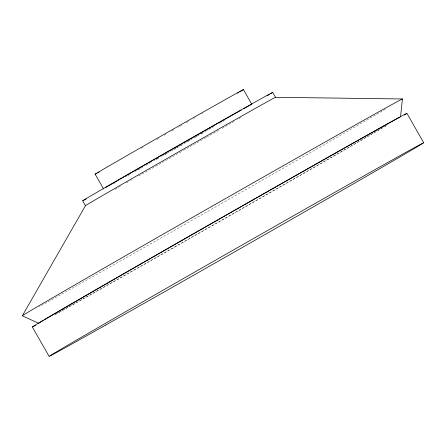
<?xml version="1.0" encoding="UTF-8"?>
<svg xmlns="http://www.w3.org/2000/svg" width="446" height="446" viewBox="0 0 446 446"><rect width="100%" height="100%" fill="white"/><g stroke="black" fill="none" stroke-linecap="round" stroke-linejoin="round"><path stroke-width="0.33" stroke-dasharray="2.23 1.67" d="M386.782 125.393A215.63 1.132 -29.7 0 1 383.844 127.104M383.086 127.55A215.63 1.132 -29.7 0 1 60.717 311.47M60.204 311.76A215.63 1.132 -29.7 0 1 54.936 314.703M385.879 125.817A208.282 1.093 -29.7 0 1 231.992 214.348A208.282 1.093 -29.7 0 1 64.67 309.178M64.179 309.452A208.282 1.093 -29.7 0 1 58.309 312.73M57.623 313.109A208.282 1.093 -29.7 0 1 55.627 314.218M385.455 109.214A218.824 1.148 -29.7 0 1 212.38 208.706A218.824 1.148 -29.7 0 1 39.281 306.664M240.818 117.593A109.409 0.574 -29.7 0 1 237.239 119.656M234.161 121.429A109.409 0.574 -29.7 0 1 221.026 128.972M218.629 130.344A109.409 0.574 -29.7 0 1 206.308 137.401M205.729 137.736A109.409 0.574 -29.7 0 1 181.756 151.428M181.154 151.774A109.409 0.574 -29.7 0 1 137.424 176.644M132.127 179.649A109.409 0.574 -29.7 0 1 130.84 180.374M128.292 181.817A109.409 0.574 -29.7 0 1 125.789 183.234M120.359 186.305A109.409 0.574 -29.7 0 1 114.187 189.784M224.622 120.398A109.409 0.574 -29.7 0 1 219.415 123.386M214.013 126.48A109.409 0.574 -29.7 0 1 203.51 132.501M202.936 132.83A109.409 0.574 -29.7 0 1 167.456 153.084M166.849 153.43A109.409 0.574 -29.7 0 1 160.816 156.864M158.436 158.219A109.409 0.574 -29.7 0 1 154.322 160.56M151.266 162.299A109.409 0.574 -29.7 0 1 145.797 165.405M142.792 167.111A109.409 0.574 -29.7 0 1 141.008 168.12M140.418 168.454A109.409 0.574 -29.7 0 1 135.194 171.42M129.976 174.375A109.409 0.574 -29.7 0 1 125.499 176.911M115.252 182.704A109.409 0.574 -29.7 0 1 113.568 183.652M202.707 113.29A85.359 0.446 -29.7 0 1 201.542 113.959M194.963 117.727A85.359 0.446 -29.7 0 1 193.742 118.43M188.284 121.552A85.359 0.446 -29.7 0 1 185.937 122.895M181.762 125.281A85.359 0.446 -29.7 0 1 178.144 127.35M173.907 129.769A85.359 0.446 -29.7 0 1 170.288 131.832M166.063 134.24A85.359 0.446 -29.7 0 1 164.245 135.277M158.787 138.388A85.359 0.446 -29.7 0 1 156.384 139.754M143.055 147.336A85.359 0.446 -29.7 0 1 141.237 148.367M210.518 128.331A85.359 0.446 -29.7 0 1 209.347 129M202.74 132.785A85.359 0.446 -29.7 0 1 199.68 134.541M197.255 135.93A85.359 0.446 -29.7 0 1 193.737 137.942M189.556 140.334A85.359 0.446 -29.7 0 1 185.926 142.408M181.689 144.827A85.359 0.446 -29.7 0 1 178.679 146.544M178.077 146.885A85.359 0.446 -29.7 0 1 176.27 147.916M175.668 148.262A85.359 0.446 -29.7 0 1 172.028 150.335M166.575 153.441A85.359 0.446 -29.7 0 1 164.173 154.807M158.219 158.196A85.359 0.446 -29.7 0 1 156.356 159.25M139.553 168.783A85.359 0.446 -29.7 0 1 137.028 170.216"/><path stroke-width="0.67" d="M400.536 116.947L402.42 98.973L275.505 97.289A109.409 0.574 -29.7 0 0 179.197 151.573A109.409 0.574 -29.7 0 0 85.448 205.712L22.3 315.818L38.724 323.344M406.919 113.306L423.7 142.726M272.712 92.389L275.505 97.289M243.427 89.596L251.817 104.303A85.359 0.446 -29.7 0 0 249.989 105.245M95.154 174.18L103.544 188.892M82.649 200.806L85.448 205.712M32.346 326.985L49.121 356.404M35.635 325.335A215.63 1.132 -29.7 0 1 217.932 219.817A215.63 1.132 -29.7 0 1 404.232 115.074M38.847 323.211A208.282 1.093 -29.7 0 1 43.162 320.518M44.26 319.866A208.282 1.093 -29.7 0 1 232.99 211.27A208.282 1.093 -29.7 0 1 399.644 117.348M22.3 315.818A218.824 1.148 -29.7 0 1 209.804 207.535A218.824 1.148 -29.7 0 1 402.42 98.973M269.412 94.446A109.409 0.574 -29.7 0 1 267.076 95.834M86.217 198.944A109.409 0.574 -29.7 0 1 173.929 148.078A109.409 0.574 -29.7 0 1 270.895 93.56M96.983 173.243A85.359 0.446 -29.7 0 1 172.635 129.463A85.359 0.446 -29.7 0 1 239.82 91.82M238.755 92.45A85.359 0.446 -29.7 0 1 237.551 93.158M99.274 171.989A85.359 0.446 -29.7 0 1 97.936 172.725M105.808 187.465A85.359 0.446 -29.7 0 1 112.977 183.25M113.451 182.977A85.359 0.446 -29.7 0 1 139.113 168.153M139.749 167.791A85.359 0.446 -29.7 0 1 156.914 157.951M157.527 157.594A85.359 0.446 -29.7 0 1 195.32 136.036M195.905 135.707A85.359 0.446 -29.7 0 1 241.386 110M243.549 108.791A85.359 0.446 -29.7 0 1 249.035 105.758M105.763 325.017A215.63 1.132 -29.7 0 0 417.969 146.327A215.63 1.132 -29.7 0 0 185.503 277.351A215.63 1.132 -29.7 0 0 105.763 325.017"/></g></svg>
